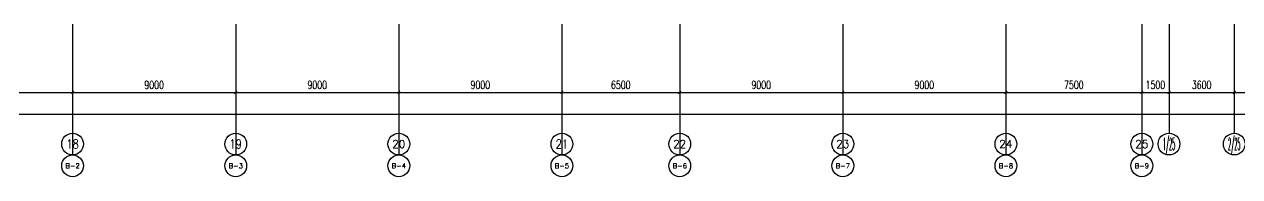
# Model space of a CAD drawing. Extents: x 6824721 to 16538177, y 2478193 to 6665639.
# Drawn here: x 8822050 to 8889114, y 2717794 to 2726194 of the extents above; entities that cross this region are included whole.
import ezdxf
from ezdxf.enums import TextEntityAlignment as Align

# ---------------------------------------------------------------- set-up
doc = ezdxf.new("R2010")
doc.units = 0
doc.header["$LTSCALE"] = 10
for name, color, linetype in [('0-wo', 8, 'Continuous'), ('AXIS', 3, 'Continuous'), ('AXIS_TEXT', 7, 'Continuous')]:
    doc.layers.add(name, color=color, linetype=linetype)
doc.styles.add('_TCH_AXIS', font='COMPLEX', dxfattribs={"bigfont": 'GBCBIG'})
doc.styles.add('_TCH_DIM_T3', font='SIMPLEX', dxfattribs={"width": 0.705882, "bigfont": 'GBCBIG'})
doc.styles.add('COMPLEX', font='COMPLEX')
doc.styles.add('STANDARD_T3', font='TSSDENG.shx', dxfattribs={"width": 0.56, "bigfont": 'TSSDCHN.shx'})
doc.dimstyles.new('_TCH_ARCH&&150', dxfattribs={"dimtxt": 525, "dimasz": 150, "dimexe": 375, "dimexo": 450, "dimgap": 150, "dimtad": 1, "dimdec": 0, "dimzin": 0, "dimdsep": 46, "dimtxsty": 'STANDARD_T3', "dimblk": 'ARCHTICK', "dimcen": 0.09, "dimclrt": 7, "dimazin": 2, "dimtfac": 1, "dimtdec": 0, "dimtix": 1, "dimtmove": 2, "dimatfit": 3, "dimfxl": 0, "dimtolj": 1, "dimtzin": 0, "dimarcsym": 0})

# ---------------------------------------------------------------- blocks, each defined once
blk = doc.blocks.new('_AXISO')
blk.add_circle((0, 0), 0.5)
at = {"layer": 'AXIS_TEXT', "style": 'COMPLEX', "width": 1.041667}
blk.add_attdef('A', text='', height=0.56, dxfattribs=at).set_placement((-0.25, -0.28), (0.25, -0.28), align=Align.FIT)
blk = doc.blocks.new('_ArchTick')
at = {"color": 0, "linetype": 'ByBlock', "const_width": 0.4}
blk.add_lwpolyline([(-0.5, -0.5), (0.5, 0.5)], dxfattribs=at)
blk = doc.blocks.new('*D219')
at = {"layer": 'AXIS', "color": 0, "lineweight": -2, "transparency": 16777216}
for p, q in [((17241, 625517), (17241, 621842)), ((26241, 625517), (26241, 621842)), ((17241, 622217), (26241, 622217))]:
    blk.add_line(p, q, dxfattribs=at)
at = {"layer": 'Defpoints', "color": 0, "transparency": 16777216}
for p in [(17241, 625967), (26241, 625967), (26241, 622217)]:
    blk.add_point(p, dxfattribs=at)
at = {"layer": 'AXIS', "color": 0, "lineweight": -2, "transparency": 16777216, "xscale": 150, "yscale": 150, "zscale": 150, "rotation": 180}
blk.add_blockref('_ArchTick', (17241, 622217), dxfattribs=at)
at = {"layer": 'AXIS', "color": 0, "lineweight": -2, "transparency": 16777216, "xscale": 150, "yscale": 150, "zscale": 150}
blk.add_blockref('_ArchTick', (26241, 622217), dxfattribs=at)
at = {"layer": 'AXIS', "color": 7, "transparency": 16777216, "insert": (21741, 622629), "char_height": 446.2, "attachment_point": 5, "style": '_TCH_DIM_T3'}
blk.add_mtext('\\A1;9000', dxfattribs=at)
blk = doc.blocks.new('*D220')
at = {"layer": 'AXIS', "color": 0, "lineweight": -2, "transparency": 16777216}
for p, q in [((26241, 625517), (26241, 621842)), ((35241, 625517), (35241, 621842)), ((26241, 622217), (35241, 622217))]:
    blk.add_line(p, q, dxfattribs=at)
at = {"layer": 'Defpoints', "color": 0, "transparency": 16777216}
for p in [(26241, 625967), (35241, 625967), (35241, 622217)]:
    blk.add_point(p, dxfattribs=at)
at = {"layer": 'AXIS', "color": 0, "lineweight": -2, "transparency": 16777216, "xscale": 150, "yscale": 150, "zscale": 150, "rotation": 180}
blk.add_blockref('_ArchTick', (26241, 622217), dxfattribs=at)
at = {"layer": 'AXIS', "color": 0, "lineweight": -2, "transparency": 16777216, "xscale": 150, "yscale": 150, "zscale": 150}
blk.add_blockref('_ArchTick', (35241, 622217), dxfattribs=at)
at = {"layer": 'AXIS', "color": 7, "transparency": 16777216, "insert": (30741, 622629), "char_height": 446.2, "attachment_point": 5, "style": '_TCH_DIM_T3'}
blk.add_mtext('\\A1;9000', dxfattribs=at)
blk = doc.blocks.new('*D221')
at = {"layer": 'AXIS', "color": 0, "lineweight": -2, "transparency": 16777216}
for p, q in [((35241, 625517), (35241, 621842)), ((44241, 625517), (44241, 621842)), ((35241, 622217), (44241, 622217))]:
    blk.add_line(p, q, dxfattribs=at)
at = {"layer": 'Defpoints', "color": 0, "transparency": 16777216}
for p in [(35241, 625967), (44241, 625967), (44241, 622217)]:
    blk.add_point(p, dxfattribs=at)
at = {"layer": 'AXIS', "color": 0, "lineweight": -2, "transparency": 16777216, "xscale": 150, "yscale": 150, "zscale": 150, "rotation": 180}
blk.add_blockref('_ArchTick', (35241, 622217), dxfattribs=at)
at = {"layer": 'AXIS', "color": 0, "lineweight": -2, "transparency": 16777216, "xscale": 150, "yscale": 150, "zscale": 150}
blk.add_blockref('_ArchTick', (44241, 622217), dxfattribs=at)
at = {"layer": 'AXIS', "color": 7, "transparency": 16777216, "insert": (39741, 622629), "char_height": 446.2, "attachment_point": 5, "style": '_TCH_DIM_T3'}
blk.add_mtext('\\A1;9000', dxfattribs=at)
blk = doc.blocks.new('*D222')
at = {"layer": 'AXIS', "color": 0, "lineweight": -2, "transparency": 16777216}
for p, q in [((44241, 625517), (44241, 621842)), ((53241, 625517), (53241, 621842)), ((44241, 622217), (53241, 622217))]:
    blk.add_line(p, q, dxfattribs=at)
at = {"layer": 'Defpoints', "color": 0, "transparency": 16777216}
for p in [(44241, 625967), (53241, 625967), (53241, 622217)]:
    blk.add_point(p, dxfattribs=at)
at = {"layer": 'AXIS', "color": 0, "lineweight": -2, "transparency": 16777216, "xscale": 150, "yscale": 150, "zscale": 150, "rotation": 180}
blk.add_blockref('_ArchTick', (44241, 622217), dxfattribs=at)
at = {"layer": 'AXIS', "color": 0, "lineweight": -2, "transparency": 16777216, "xscale": 150, "yscale": 150, "zscale": 150}
blk.add_blockref('_ArchTick', (53241, 622217), dxfattribs=at)
at = {"layer": 'AXIS', "color": 7, "transparency": 16777216, "insert": (48741, 622629), "char_height": 446.2, "attachment_point": 5, "style": '_TCH_DIM_T3'}
blk.add_mtext('\\A1;9000', dxfattribs=at)
blk = doc.blocks.new('*D223')
at = {"layer": 'AXIS', "color": 0, "lineweight": -2, "transparency": 16777216}
for p, q in [((53241, 625517), (53241, 621842)), ((59741, 625517), (59741, 621842)), ((53241, 622217), (59741, 622217))]:
    blk.add_line(p, q, dxfattribs=at)
at = {"layer": 'Defpoints', "color": 0, "transparency": 16777216}
for p in [(53241, 625967), (59741, 625967), (59741, 622217)]:
    blk.add_point(p, dxfattribs=at)
at = {"layer": 'AXIS', "color": 0, "lineweight": -2, "transparency": 16777216, "xscale": 150, "yscale": 150, "zscale": 150, "rotation": 180}
blk.add_blockref('_ArchTick', (53241, 622217), dxfattribs=at)
at = {"layer": 'AXIS', "color": 0, "lineweight": -2, "transparency": 16777216, "xscale": 150, "yscale": 150, "zscale": 150}
blk.add_blockref('_ArchTick', (59741, 622217), dxfattribs=at)
at = {"layer": 'AXIS', "color": 7, "transparency": 16777216, "insert": (56491, 622629), "char_height": 446.2, "attachment_point": 5, "style": '_TCH_DIM_T3'}
blk.add_mtext('\\A1;6500', dxfattribs=at)
blk = doc.blocks.new('*D224')
at = {"layer": 'AXIS', "color": 0, "lineweight": -2, "transparency": 16777216}
for p, q in [((59741, 625517), (59741, 621842)), ((68741, 625517), (68741, 621842)), ((59741, 622217), (68741, 622217))]:
    blk.add_line(p, q, dxfattribs=at)
at = {"layer": 'Defpoints', "color": 0, "transparency": 16777216}
for p in [(59741, 625967), (68741, 625967), (68741, 622217)]:
    blk.add_point(p, dxfattribs=at)
at = {"layer": 'AXIS', "color": 0, "lineweight": -2, "transparency": 16777216, "xscale": 150, "yscale": 150, "zscale": 150, "rotation": 180}
blk.add_blockref('_ArchTick', (59741, 622217), dxfattribs=at)
at = {"layer": 'AXIS', "color": 0, "lineweight": -2, "transparency": 16777216, "xscale": 150, "yscale": 150, "zscale": 150}
blk.add_blockref('_ArchTick', (68741, 622217), dxfattribs=at)
at = {"layer": 'AXIS', "color": 7, "transparency": 16777216, "insert": (64241, 622629), "char_height": 446.2, "attachment_point": 5, "style": '_TCH_DIM_T3'}
blk.add_mtext('\\A1;9000', dxfattribs=at)
blk = doc.blocks.new('*D225')
at = {"layer": 'AXIS', "color": 0, "lineweight": -2, "transparency": 16777216}
for p, q in [((68741, 625517), (68741, 621842)), ((77741, 625517), (77741, 621842)), ((68741, 622217), (77741, 622217))]:
    blk.add_line(p, q, dxfattribs=at)
at = {"layer": 'Defpoints', "color": 0, "transparency": 16777216}
for p in [(68741, 625967), (77741, 625967), (77741, 622217)]:
    blk.add_point(p, dxfattribs=at)
at = {"layer": 'AXIS', "color": 0, "lineweight": -2, "transparency": 16777216, "xscale": 150, "yscale": 150, "zscale": 150, "rotation": 180}
blk.add_blockref('_ArchTick', (68741, 622217), dxfattribs=at)
at = {"layer": 'AXIS', "color": 0, "lineweight": -2, "transparency": 16777216, "xscale": 150, "yscale": 150, "zscale": 150}
blk.add_blockref('_ArchTick', (77741, 622217), dxfattribs=at)
at = {"layer": 'AXIS', "color": 7, "transparency": 16777216, "insert": (73241, 622629), "char_height": 446.2, "attachment_point": 5, "style": '_TCH_DIM_T3'}
blk.add_mtext('\\A1;9000', dxfattribs=at)
blk = doc.blocks.new('*D226')
at = {"layer": 'AXIS', "color": 0, "lineweight": -2, "transparency": 16777216}
for p, q in [((77741, 625517), (77741, 621842)), ((85241, 625517), (85241, 621842)), ((77741, 622217), (85241, 622217))]:
    blk.add_line(p, q, dxfattribs=at)
at = {"layer": 'Defpoints', "color": 0, "transparency": 16777216}
for p in [(77741, 625967), (85241, 625967), (85241, 622217)]:
    blk.add_point(p, dxfattribs=at)
at = {"layer": 'AXIS', "color": 0, "lineweight": -2, "transparency": 16777216, "xscale": 150, "yscale": 150, "zscale": 150, "rotation": 180}
blk.add_blockref('_ArchTick', (77741, 622217), dxfattribs=at)
at = {"layer": 'AXIS', "color": 0, "lineweight": -2, "transparency": 16777216, "xscale": 150, "yscale": 150, "zscale": 150}
blk.add_blockref('_ArchTick', (85241, 622217), dxfattribs=at)
at = {"layer": 'AXIS', "color": 7, "transparency": 16777216, "insert": (81491, 622629), "char_height": 446.2, "attachment_point": 5, "style": '_TCH_DIM_T3'}
blk.add_mtext('\\A1;7500', dxfattribs=at)
blk = doc.blocks.new('*D227')
at = {"layer": 'AXIS', "color": 0, "lineweight": -2, "transparency": 16777216}
for p, q in [((85241, 625517), (85241, 621842)), ((86741, 625517), (86741, 621842)), ((85241, 622217), (86741, 622217))]:
    blk.add_line(p, q, dxfattribs=at)
at = {"layer": 'Defpoints', "color": 0, "transparency": 16777216}
for p in [(85241, 625967), (86741, 625967), (86741, 622217)]:
    blk.add_point(p, dxfattribs=at)
at = {"layer": 'AXIS', "color": 0, "lineweight": -2, "transparency": 16777216, "xscale": 150, "yscale": 150, "zscale": 150, "rotation": 180}
blk.add_blockref('_ArchTick', (85241, 622217), dxfattribs=at)
at = {"layer": 'AXIS', "color": 0, "lineweight": -2, "transparency": 16777216, "xscale": 150, "yscale": 150, "zscale": 150}
blk.add_blockref('_ArchTick', (86741, 622217), dxfattribs=at)
at = {"layer": 'AXIS', "color": 7, "transparency": 16777216, "insert": (85991, 622629), "char_height": 446.2, "attachment_point": 5, "style": '_TCH_DIM_T3'}
blk.add_mtext('\\A1;1500', dxfattribs=at)
blk = doc.blocks.new('*D228')
at = {"layer": 'AXIS', "color": 0, "lineweight": -2, "transparency": 16777216}
for p, q in [((86741, 625517), (86741, 621842)), ((90341, 625517), (90341, 621842)), ((86741, 622217), (90341, 622217))]:
    blk.add_line(p, q, dxfattribs=at)
at = {"layer": 'Defpoints', "color": 0, "transparency": 16777216}
for p in [(86741, 625967), (90341, 625967), (90341, 622217)]:
    blk.add_point(p, dxfattribs=at)
at = {"layer": 'AXIS', "color": 0, "lineweight": -2, "transparency": 16777216, "xscale": 150, "yscale": 150, "zscale": 150, "rotation": 180}
blk.add_blockref('_ArchTick', (86741, 622217), dxfattribs=at)
at = {"layer": 'AXIS', "color": 0, "lineweight": -2, "transparency": 16777216, "xscale": 150, "yscale": 150, "zscale": 150}
blk.add_blockref('_ArchTick', (90341, 622217), dxfattribs=at)
at = {"layer": 'AXIS', "color": 7, "transparency": 16777216, "insert": (88541, 622629), "char_height": 446.2, "attachment_point": 5, "style": '_TCH_DIM_T3'}
blk.add_mtext('\\A1;3600', dxfattribs=at)
blk = doc.blocks.new('*D229')
at = {"layer": 'AXIS', "color": 0, "lineweight": -2, "transparency": 16777216}
for p, q in [((90341, 625517), (90341, 621842)), ((95741, 625517), (95741, 621842)), ((90341, 622217), (95741, 622217))]:
    blk.add_line(p, q, dxfattribs=at)
at = {"layer": 'Defpoints', "color": 0, "transparency": 16777216}
for p in [(90341, 625967), (95741, 625967), (95741, 622217)]:
    blk.add_point(p, dxfattribs=at)
at = {"layer": 'AXIS', "color": 0, "lineweight": -2, "transparency": 16777216, "xscale": 150, "yscale": 150, "zscale": 150, "rotation": 180}
blk.add_blockref('_ArchTick', (90341, 622217), dxfattribs=at)
at = {"layer": 'AXIS', "color": 0, "lineweight": -2, "transparency": 16777216, "xscale": 150, "yscale": 150, "zscale": 150}
blk.add_blockref('_ArchTick', (95741, 622217), dxfattribs=at)
at = {"layer": 'AXIS', "color": 7, "transparency": 16777216, "insert": (93041, 622629), "char_height": 446.2, "attachment_point": 5, "style": '_TCH_DIM_T3'}
blk.add_mtext('\\A1;5400', dxfattribs=at)
blk = doc.blocks.new('*D264')
at = {"layer": 'AXIS', "color": 0, "lineweight": -2, "transparency": 16777216}
for p, q in [((-95159, 625517), (-95159, 620642)), ((106241, 625517), (106241, 620642)), ((-95159, 621017), (106241, 621017))]:
    blk.add_line(p, q, dxfattribs=at)
at = {"layer": 'Defpoints', "color": 0, "transparency": 16777216}
for p in [(-95159, 625967), (106241, 625967), (106241, 621017)]:
    blk.add_point(p, dxfattribs=at)
at = {"layer": 'AXIS', "color": 0, "lineweight": -2, "transparency": 16777216, "xscale": 150, "yscale": 150, "zscale": 150, "rotation": 180}
blk.add_blockref('_ArchTick', (-95159, 621017), dxfattribs=at)
at = {"layer": 'AXIS', "color": 0, "lineweight": -2, "transparency": 16777216, "xscale": 150, "yscale": 150, "zscale": 150}
blk.add_blockref('_ArchTick', (106241, 621017), dxfattribs=at)
at = {"layer": 'AXIS', "color": 7, "transparency": 16777216, "insert": (5541, 621429), "char_height": 446.2, "attachment_point": 5, "style": '_TCH_DIM_T3'}
blk.add_mtext('\\A1;201400', dxfattribs=at)
blk = doc.blocks.new('wet 45u67i')
at = {"layer": 'AXIS', "color": 3}
for p, q in [((26241.4, 625966.8), (26241.4, 618766.8)), ((26241.4, 625966.8), (26241.4, 619966.8)), ((35241.4, 625966.8), (35241.4, 618766.8)), ((35241.4, 625966.8), (35241.4, 619966.8)), ((44241.4, 625966.8), (44241.4, 618766.8)), ((44241.4, 625966.8), (44241.4, 619966.8)), ((53241.4, 625966.8), (53241.4, 618766.8)), ((53241.4, 625966.8), (53241.4, 619966.8)), ((59741.4, 625966.8), (59741.4, 618766.8)), ((59741.4, 625966.8), (59741.4, 619966.8)), ((68741.4, 625966.8), (68741.4, 618766.8)), ((68741.4, 625966.8), (68741.4, 619966.8)), ((77741.4, 625966.8), (77741.4, 618766.8)), ((77741.4, 625966.8), (77741.4, 619966.8)), ((85241.4, 625966.8), (85241.4, 618766.8)), ((85241.4, 625966.8), (85241.4, 619966.8)), ((86741.4, 625966.8), (86741.4, 619966.8)), ((90341.4, 625966.8), (90341.4, 619966.8))]:
    blk.add_line(p, q, dxfattribs=at)
ref = blk.add_blockref('_AXISO', (26241.4, 619366.8), dxfattribs=dict(at, xscale=1200, yscale=1200, zscale=1200))
ref.add_attrib('A', '18', dxfattribs={"layer": 'AXIS_TEXT', "height": 492.67, "style": '_TCH_AXIS'}).set_placement((25901.2, 619120.5), (26581.6, 619120.5), align=Align.FIT)
ref = blk.add_blockref('_AXISO', (35241.4, 619366.8), dxfattribs=dict(at, xscale=1200, yscale=1200, zscale=1200))
ref.add_attrib('A', '19', dxfattribs={"layer": 'AXIS_TEXT', "height": 492.67, "style": '_TCH_AXIS'}).set_placement((34901.2, 619120.5), (35581.6, 619120.5), align=Align.FIT)
ref = blk.add_blockref('_AXISO', (44241.4, 619366.8), dxfattribs=dict(at, xscale=1200, yscale=1200, zscale=1200))
ref.add_attrib('A', '20', dxfattribs={"layer": 'AXIS_TEXT', "height": 441.41, "style": '_TCH_AXIS'}).set_placement((43884.1, 619146.1), (44598.7, 619146.1), align=Align.FIT)
ref = blk.add_blockref('_AXISO', (53241.4, 619366.8), dxfattribs=dict(at, xscale=1200, yscale=1200, zscale=1200))
ref.add_attrib('A', '21', dxfattribs={"layer": 'AXIS_TEXT', "height": 492.67, "style": '_TCH_AXIS'}).set_placement((52901.2, 619120.5), (53581.6, 619120.5), align=Align.FIT)
ref = blk.add_blockref('_AXISO', (59741.4, 619366.8), dxfattribs=dict(at, xscale=1200, yscale=1200, zscale=1200))
ref.add_attrib('A', '22', dxfattribs={"layer": 'AXIS_TEXT', "height": 441.41, "style": '_TCH_AXIS'}).set_placement((59384.1, 619146.1), (60098.7, 619146.1), align=Align.FIT)
ref = blk.add_blockref('_AXISO', (68741.4, 619366.8), dxfattribs=dict(at, xscale=1200, yscale=1200, zscale=1200))
ref.add_attrib('A', '23', dxfattribs={"layer": 'AXIS_TEXT', "height": 441.41, "style": '_TCH_AXIS'}).set_placement((68384.1, 619146.1), (69098.7, 619146.1), align=Align.FIT)
ref = blk.add_blockref('_AXISO', (77741.4, 619366.8), dxfattribs=dict(at, xscale=1200, yscale=1200, zscale=1200))
ref.add_attrib('A', '24', dxfattribs={"layer": 'AXIS_TEXT', "height": 423.25, "style": '_TCH_AXIS'}).set_placement((77378.6, 619155.2), (78104.2, 619155.2), align=Align.FIT)
ref = blk.add_blockref('_AXISO', (85241.4, 619366.8), dxfattribs=dict(at, xscale=1200, yscale=1200, zscale=1200))
ref.add_attrib('A', '25', dxfattribs={"layer": 'AXIS_TEXT', "height": 441.41, "style": '_TCH_AXIS'}).set_placement((84884.1, 619146.1), (85598.7, 619146.1), align=Align.FIT)
ref = blk.add_blockref('_AXISO', (86741.4, 619366.8), dxfattribs=dict(at, xscale=1200, yscale=1200, zscale=1200))
ref.add_attrib('A', '1/25', dxfattribs={"layer": 'AXIS_TEXT', "height": 678.82, "style": '_TCH_AXIS', "width": 0.295775}).set_placement((86402, 619027.4), (87080.8, 619027.4), align=Align.FIT)
ref = blk.add_blockref('_AXISO', (90341.4, 619366.8), dxfattribs=dict(at, xscale=1200, yscale=1200, zscale=1200))
ref.add_attrib('A', '2/25', dxfattribs={"layer": 'AXIS_TEXT', "height": 678.82, "style": '_TCH_AXIS', "width": 0.276316}).set_placement((90002, 619027.4), (90680.8, 619027.4), align=Align.FIT)
ref = blk.add_blockref('_AXISO', (26241.4, 618166.8), dxfattribs=dict(at, xscale=1200, yscale=1200, zscale=1200))
ref.add_attrib('A', 'B-2', dxfattribs={"layer": 'AXIS_TEXT', "height": 269.48, "style": '_TCH_AXIS'}).set_placement((25843.6, 618032.1), (26639.2, 618032.1), align=Align.FIT)
ref = blk.add_blockref('_AXISO', (35241.4, 618166.8), dxfattribs=dict(at, xscale=1200, yscale=1200, zscale=1200))
ref.add_attrib('A', 'B-3', dxfattribs={"layer": 'AXIS_TEXT', "height": 269.48, "style": '_TCH_AXIS'}).set_placement((34843.6, 618032.1), (35639.2, 618032.1), align=Align.FIT)
ref = blk.add_blockref('_AXISO', (44241.4, 618166.8), dxfattribs=dict(at, xscale=1200, yscale=1200, zscale=1200))
ref.add_attrib('A', 'B-4', dxfattribs={"layer": 'AXIS_TEXT', "height": 261.89, "style": '_TCH_AXIS'}).set_placement((43842.3, 618035.9), (44640.5, 618035.9), align=Align.FIT)
ref = blk.add_blockref('_AXISO', (53241.4, 618166.8), dxfattribs=dict(at, xscale=1200, yscale=1200, zscale=1200))
ref.add_attrib('A', 'B-5', dxfattribs={"layer": 'AXIS_TEXT', "height": 269.48, "style": '_TCH_AXIS'}).set_placement((52843.6, 618032.1), (53639.2, 618032.1), align=Align.FIT)
ref = blk.add_blockref('_AXISO', (59741.4, 618166.8), dxfattribs=dict(at, xscale=1200, yscale=1200, zscale=1200))
ref.add_attrib('A', 'B-6', dxfattribs={"layer": 'AXIS_TEXT', "height": 269.48, "style": '_TCH_AXIS'}).set_placement((59343.6, 618032.1), (60139.2, 618032.1), align=Align.FIT)
ref = blk.add_blockref('_AXISO', (68741.4, 618166.8), dxfattribs=dict(at, xscale=1200, yscale=1200, zscale=1200))
ref.add_attrib('A', 'B-7', dxfattribs={"layer": 'AXIS_TEXT', "height": 269.48, "style": '_TCH_AXIS'}).set_placement((68343.6, 618032.1), (69139.2, 618032.1), align=Align.FIT)
ref = blk.add_blockref('_AXISO', (77741.4, 618166.8), dxfattribs=dict(at, xscale=1200, yscale=1200, zscale=1200))
ref.add_attrib('A', 'B-8', dxfattribs={"layer": 'AXIS_TEXT', "height": 269.48, "style": '_TCH_AXIS'}).set_placement((77343.6, 618032.1), (78139.2, 618032.1), align=Align.FIT)
ref = blk.add_blockref('_AXISO', (85241.4, 618166.8), dxfattribs=dict(at, xscale=1200, yscale=1200, zscale=1200))
ref.add_attrib('A', 'B-9', dxfattribs={"layer": 'AXIS_TEXT', "height": 269.48, "style": '_TCH_AXIS'}).set_placement((84843.6, 618032.1), (85639.2, 618032.1), align=Align.FIT)
for p1, p2, distance, picture, middle in [((-95158.6, 625966.8), (106241.4, 625966.8), -4950, '*D264', (5541.4, 621429.3)), ((17241.4, 625966.8), (26241.4, 625966.8), -3750, '*D219', (21741.4, 622629.3)), ((26241.4, 625966.8), (35241.4, 625966.8), -3750, '*D220', (30741.4, 622629.3)), ((35241.4, 625966.8), (44241.4, 625966.8), -3750, '*D221', (39741.4, 622629.3)), ((44241.4, 625966.8), (53241.4, 625966.8), -3750, '*D222', (48741.4, 622629.3)), ((53241.4, 625966.8), (59741.4, 625966.8), -3750, '*D223', (56491.4, 622629.3)), ((59741.4, 625966.8), (68741.4, 625966.8), -3750, '*D224', (64241.4, 622629.3)), ((68741.4, 625966.8), (77741.4, 625966.8), -3750, '*D225', (73241.4, 622629.3)), ((77741.4, 625966.8), (85241.4, 625966.8), -3750, '*D226', (81491.4, 622629.3)), ((85241.4, 625966.8), (86741.4, 625966.8), -3750, '*D227', (85991.4, 622629.3)), ((86741.4, 625966.8), (90341.4, 625966.8), -3750, '*D228', (88541.4, 622629.3)), ((90341.4, 625966.8), (95741.4, 625966.8), -3750, '*D229', (93041.4, 622629.3))]:
    dim = blk.add_aligned_dim(p1=p1, p2=p2, distance=distance, dimstyle='_TCH_ARCH&&150', dxfattribs=at)
    dim.commit()
    dim.dimension.update_dxf_attribs({"geometry": picture, "text_midpoint": middle})

msp = doc.modelspace()

# ---------------------------------------------------------------- block references
at = {"layer": '0-wo'}
msp.add_blockref('wet 45u67i', (8798472.7, 2100226.9), dxfattribs=at)

doc.saveas('drawing.dxf')
